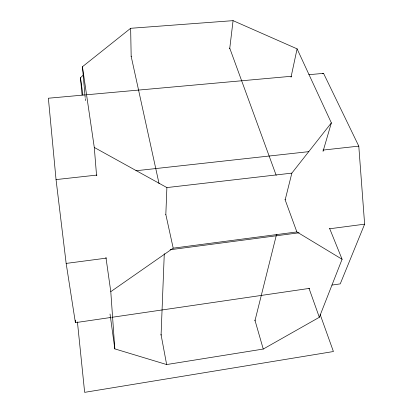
<?xml version="1.0" encoding="UTF-8"?>
<svg xmlns="http://www.w3.org/2000/svg" width="413" height="413" viewBox="0 0 413 413"><rect width="100%" height="100%" fill="white"/><g stroke="black" fill="none" stroke-linecap="round" stroke-linejoin="round"><path stroke-width="0.62" d="M161.07 335.103L164.281 253.696M165.83 214.543L166.893 187.579L94.288 147.451L82.44 66.72L130.647 28.296L233.071 20.65L297.086 48.848L331.36 122.888L323.038 151.385M229.7 48.832L233.071 20.65M291.026 77.19L297.086 48.848M254.929 320.855L276.504 234.558M285.187 199.809L291.857 173.124L331.36 122.888M110.028 313.999L114.829 348.887L166.645 364.55L263.251 349.052L319.326 317.298L342.088 259.266L329.574 228.332M308.847 74.696L323.565 73.369L358.789 146.125L364.627 224.166L340.24 283.87L331.964 285.084M276.194 235.797L276.963 234.765M82.063 94.995L80.463 77.732L83.318 75.114M114.829 348.887L110.787 291.65L173.202 248.161L296.87 231.936L342.088 259.266M322.316 73.674L323.565 73.369M85.476 94.876L48.373 98.227L56.044 179.588L66.163 263.417L75.393 322.661L111.082 317.437M112.357 317.246L309.678 288.346M66.163 263.417L106.353 258.13M170.156 249.741L299.095 232.787M329.636 228.771L364.627 224.166M166.893 187.579L291.857 173.124M56.044 179.588L96.952 175.066M135.944 170.755L308.841 151.643M322.93 150.089L358.789 146.125M86.756 94.758L291.568 76.26M110.059 317.246L111.133 317.943M229.721 48.104L276.183 175.308M284.985 199.407L296.87 231.936M320.147 314.484L333.415 351.53L84.65 392.35L77.427 321.918M308.976 288.238L319.326 317.298M254.904 320.06L263.251 349.052M131.138 56.178L159.057 183.609M165.789 214.316L173.202 248.161M160.993 334.324L166.645 364.55M80.463 77.732L82.905 94.944M105.924 257.345L110.787 291.65M82.44 66.72L85.155 97.401M85.269 98.676L85.439 100.596M94.288 147.451L96.575 175.68M75.326 320.158L75.393 322.661M130.647 28.296L131.169 56.581"/></g></svg>
